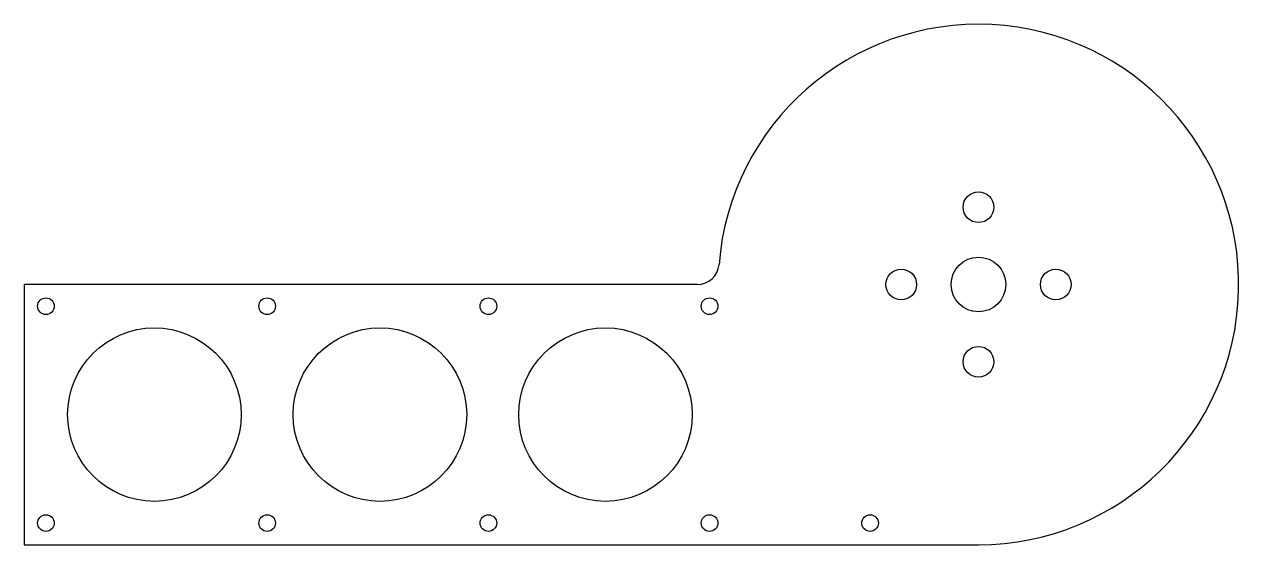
# Model space of a CAD drawing. Header units: inches. Extents: x -5.5 to 1.5, y -1.5 to 1.5.
import ezdxf

# ---------------------------------------------------------------- set-up
doc = ezdxf.new("R2010")
doc.units = ezdxf.units.IN
doc.header["$MEASUREMENT"] = 0

msp = doc.modelspace()

# ---------------------------------------------------------------- linework, layer by layer
at = {"linetype": 'Continuous', "lineweight": 25}
for p, q in [((-5.5, 0), (-5.5, -1.5)), ((-1.6202, 0), (-5.5, 0)), ((-5.5, -1.5), (0, -1.5))]:
    msp.add_line(p, q, dxfattribs=at)
for centre, radius in [((0, 0.4454), 0.0886), ((0, 0), 0.1575), ((-0.4454, 0), 0.0886), ((0.4454, 0), 0.0886), ((-5.375, -0.125), 0.048), ((-4.1, -0.125), 0.048), ((-2.825, -0.125), 0.048), ((-1.55, -0.125), 0.048), ((-4.75, -0.75), 0.5), ((-3.45, -0.75), 0.5), ((-2.15, -0.75), 0.5), ((0, -0.4454), 0.0886), ((-5.375, -1.375), 0.048), ((-4.1, -1.375), 0.048), ((-2.825, -1.375), 0.048), ((-1.55, -1.375), 0.048), ((-0.625, -1.375), 0.048)]:
    msp.add_circle(centre, radius, dxfattribs=at)
for centre, radius, end in [((0, 0), 1.5, 175.58827), ((-1.6202, 0.125), 0.125, 355.58827)]:
    msp.add_arc(centre, radius, 270, end, dxfattribs=at)

doc.saveas('drawing.dxf')
